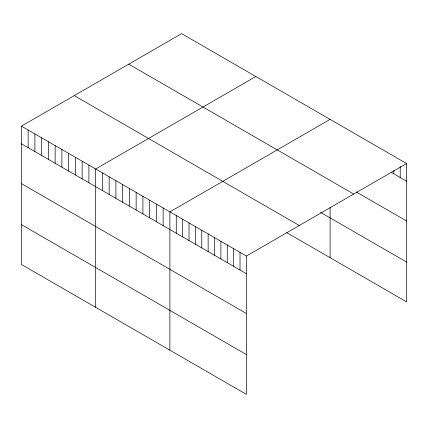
<?xml version="1.0" encoding="UTF-8"?>
<svg xmlns="http://www.w3.org/2000/svg" width="428" height="428" viewBox="0 0 428 428"><rect width="100%" height="100%" fill="white"/><g stroke="black" fill="none" stroke-linecap="round" stroke-linejoin="round"><path stroke-width="0.64" d="M21.4 126.132L246.394 256.035L246.394 394.359L21.4 264.461L21.4 126.132L181.606 33.641L406.6 163.539L406.6 301.868L286.792 232.693M255.853 76.505L95.647 169.001L95.647 307.325M330.1 119.375L169.895 211.865L169.895 350.195M246.394 256.035L406.6 163.539M391.192 172.302L406.6 181.199M356.133 191.883L406.6 221.019M128.737 64.163L353.731 194.061M320.54 212.358L406.6 262.048M74.269 95.61L299.263 225.508M21.4 143.792L246.394 273.69M21.4 183.612L246.394 313.515M21.4 224.641L246.394 354.539M400.223 166.401L400.223 177.518M393.851 170.569L393.851 173.838M330.1 207.312L330.1 257.699M240.017 252.354L240.017 270.014M233.645 248.673L233.645 266.334M227.268 244.993L227.268 262.653M220.896 241.312L220.896 258.972M214.519 237.631L214.519 255.291M208.147 233.95L208.147 251.611M201.77 230.269L201.77 247.93M195.398 226.589L195.398 244.249M189.021 222.908L189.021 240.568M182.644 219.227L182.644 236.887M176.272 215.546L176.272 233.207M163.148 207.971L163.148 225.631M156.397 204.076L156.397 221.731M149.645 200.176L149.645 217.836M142.899 196.281L142.899 213.941M136.147 192.381L136.147 210.041M129.395 188.486L129.395 206.146M122.649 184.591L122.649 202.246M115.897 180.691L115.897 198.351M109.145 176.796L109.145 194.456M102.399 172.896L102.399 190.556M88.901 165.106L88.901 182.761M82.149 161.206L82.149 178.867M75.398 157.311L75.398 174.966M68.651 153.411L68.651 171.072M61.9 149.516L61.9 167.177M55.148 145.616L55.148 163.277M48.401 141.721L48.401 159.382M41.65 137.827L41.65 155.482M34.898 133.927L34.898 151.587M28.152 130.032L28.152 147.692"/></g></svg>
